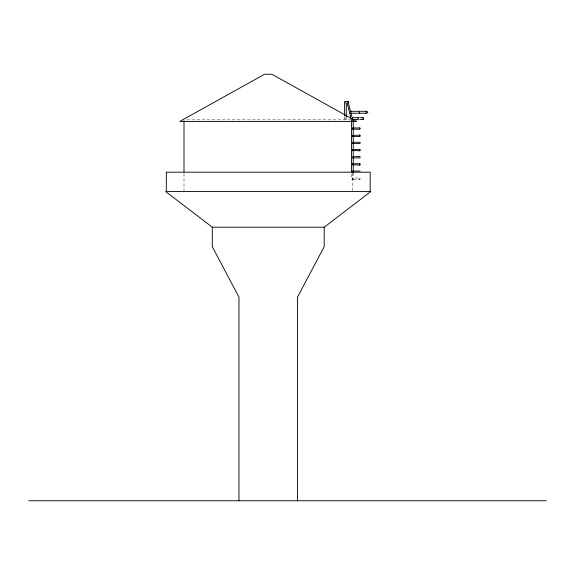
<?xml version="1.0" encoding="UTF-8"?>
<svg xmlns="http://www.w3.org/2000/svg" width="575" height="575" viewBox="0 0 575 575"><rect width="100%" height="100%" fill="white"/><g stroke="black" fill="none" stroke-linecap="round" stroke-linejoin="round"><path stroke-width="0.43" stroke-dasharray="2.88 2.16" d="M352.842 178.063L352.82 179.393L352.82 178.042L359.842 178.042L360.295 178.717L359.835 179.393L352.82 179.393M359.842 178.042L359.382 178.71L359.835 179.393M186.868 119.859L351.771 119.859M353.237 172.91L353.237 179.192L351.533 179.192L351.533 172.91M352.389 172.91L352.482 190.656M346.294 116.739L346.294 120.283M345.546 117.451L345.546 119.233M344.59 116.696L344.59 120.283M184 173.628L184 190.656"/><path stroke-width="0.86" d="M352.432 119.55L358.175 119.55L358.196 117.674L352.432 117.645L352.425 119.262M352.762 128.455L352.82 127.959L359.842 127.959L360.295 128.635L359.835 129.31L352.777 129.109M352.762 164.227L352.82 163.731L359.842 163.731L360.295 164.407L359.835 165.083L352.77 164.745M350.808 113.21L366.742 113.21L367.863 112.254L366.735 111.306L350.808 111.306L350.793 112.93M358.11 118.127L358.175 117.645M352.77 135.448L359.842 135.111L360.295 135.793L359.835 136.462L352.82 136.462L352.762 135.959M352.77 149.759L359.842 149.421L360.295 150.097L359.835 150.772L352.77 150.434M359.353 111.787L359.447 111.306L359.368 112.937M352.849 157.838L352.82 156.58L359.842 156.58L360.273 157.083L359.835 157.924L352.834 157.902M352.784 171.084L360.158 171.084M352.432 117.645L352.446 118.127M352.834 129.289L352.842 127.981M352.834 136.44L352.842 135.139M352.834 150.751L352.842 149.442M352.834 165.061L352.82 163.731M352.834 172.213L352.842 170.912M359.397 128.455L359.842 127.959M359.397 164.227L359.842 163.731M359.44 135.448L359.842 135.111M359.44 149.759L359.842 149.421M362.365 118.127L362.818 117.681L363.537 117.918L363.386 119.42L359.698 119.55M348.536 101.459L347.264 103.457L351.325 119.578M352.82 143.621L352.82 142.269L359.842 142.269L360.273 142.772L359.835 143.621L352.777 143.419M365.765 111.787L366.735 111.306M324.199 227.204L370.825 191.554L165.665 191.554L212.29 227.204L324.199 227.204L324.199 246.661L297.512 297.124L297.512 500.753M351.648 120.405L353.237 120.139M345.546 101.416L348.012 101.416L350.577 111.593M359.691 117.645L363.012 117.645M28.75 500.753L546.25 500.753M366.742 113.21L365.944 112.937M363.012 119.55L362.487 119.269M359.835 136.462L359.397 135.959M359.835 150.772L359.44 150.434M359.835 165.083L359.44 164.745M351.289 118.4L271.903 74.247L264.586 74.247L179.752 121.426L356.737 121.426L352.842 119.262M351.002 113.289L351.857 116.689M350.808 111.306L350.829 111.787M370.156 191.554L370.156 172.191L166.333 172.191L166.333 191.554M353.237 120.8L353.237 172.011M351.533 120.8L351.533 172.011M346.294 116.739L346.294 103.457L344.59 101.459L344.59 115.798M238.97 500.753L238.97 297.124L212.29 246.661L212.29 227.204M184 120.757L184 171.839"/></g></svg>
